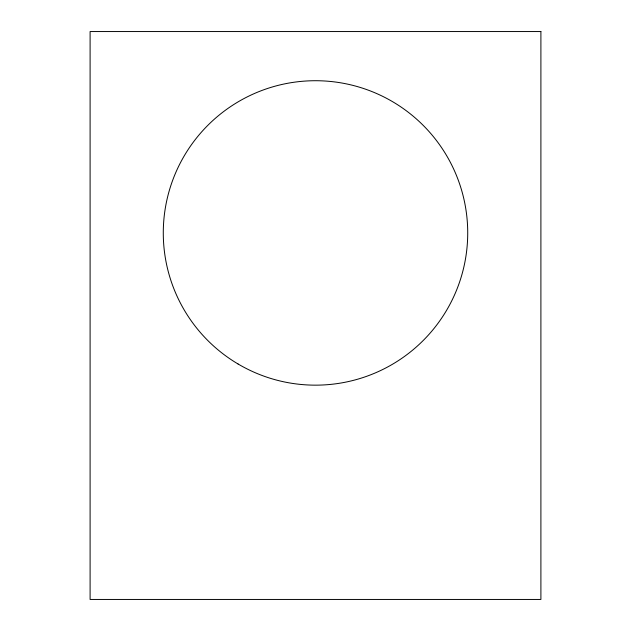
<?xml version="1.0" encoding="UTF-8"?>
<svg xmlns="http://www.w3.org/2000/svg" width="631" height="631" viewBox="0 0 631 631"><rect width="100%" height="100%" fill="white"/><g stroke="black" fill="none" stroke-linecap="round" stroke-linejoin="round"><path stroke-width="0.95" d="M540.901 31.55L90.099 31.55L90.099 599.45L540.901 599.45L540.901 31.55M238.068 363.992A152.221 152.221 0 0 0 467.713 234.464A152.221 152.221 0 0 0 240.719 100.353A152.221 152.221 0 0 0 238.068 363.992"/></g></svg>
